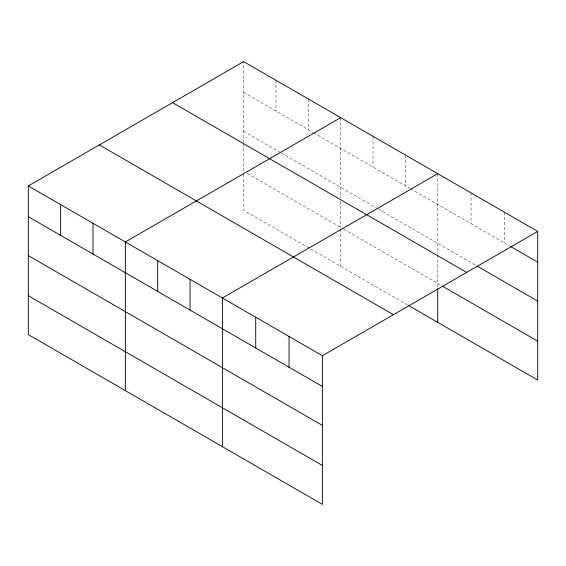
<?xml version="1.0" encoding="UTF-8"?>
<svg xmlns="http://www.w3.org/2000/svg" width="566" height="566" viewBox="0 0 566 566"><rect width="100%" height="100%" fill="white"/><g stroke="black" fill="none" stroke-linecap="round" stroke-linejoin="round"><path stroke-width="0.42" stroke-dasharray="2.83 2.12" d="M243.621 142.618L243.621 61.616M243.621 92.378L312.835 132.338M313.585 132.769L409.876 188.365M410.633 188.803L509.676 245.984M243.621 131.291L280.488 152.572M281.238 153.004L377.529 208.599M378.286 209.031L475.589 265.213M247.384 173.543L342.925 228.706M343.675 229.138L441.501 285.618M407.619 304.968L243.621 210.283L243.621 173.139M504.37 212.158L504.37 242.92M471.039 192.921L471.039 223.676M437.716 173.677L437.716 253.801M437.716 254.672L437.716 287.853M405.362 154.999L405.362 185.761M373.015 136.321L373.015 167.083M340.668 117.65L340.668 197.775M340.668 201.263L340.668 227.405M340.668 229.173L340.668 266.31M308.321 98.972L308.321 129.734M275.975 80.294L275.975 111.056M243.621 143.488L243.621 171.371"/><path stroke-width="0.85" d="M408.376 305.399L537.7 380.062L537.7 231.402L243.621 61.616L28.3 185.938L28.3 334.598L322.379 504.384L322.379 355.717L28.3 185.938M340.668 117.65L125.348 241.965L125.348 390.625M437.716 173.677L222.388 297.992L222.388 446.652M322.379 355.717L537.7 231.402M510.433 246.422L537.7 262.164M477.103 266.084L537.7 301.07M172.566 102.644L466.646 272.43M442.258 286.056L537.7 341.156M99.354 144.91L393.434 314.696M28.3 216.693L322.379 386.479M28.3 255.606L322.379 425.384M28.3 295.693L322.379 465.471M437.716 288.738L437.716 322.337M289.049 336.473L289.049 367.235M255.719 317.236L255.719 347.998M190.042 279.314L190.042 310.076M157.695 260.636L157.695 291.398M92.994 223.287L92.994 254.049M60.647 204.609L60.647 235.371"/></g></svg>
